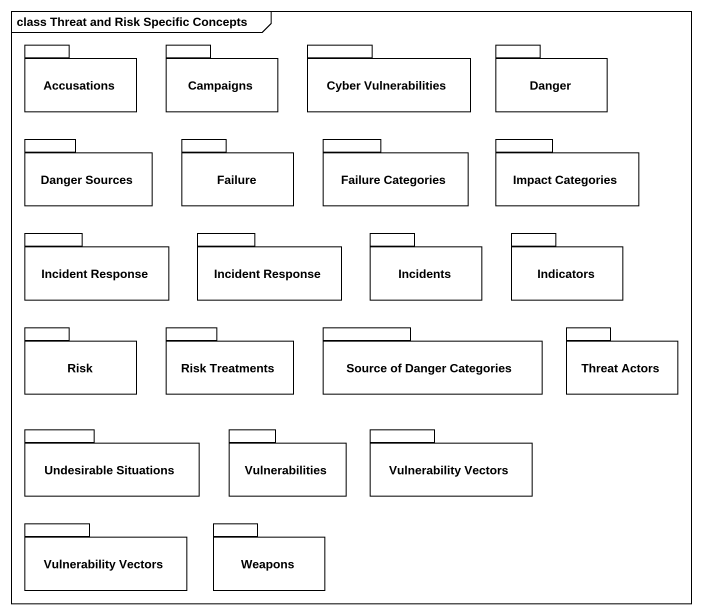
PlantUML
@startuml
mainframe class Threat and Risk Specific Concepts
package Accusations {
}
package Campaigns {
}
package "Cyber Vulnerabilities" as Cyber_Vulnerabilities {
}
package Danger {
}
package "Danger Sources" as Danger_Sources {
}
package Failure {
}
package "Failure Categories" as Failure_Categories {
}
package "Impact Categories" as Impact_Categories {
}
package "Incident Response" as Incident_Response {
}
package "Incident Response" as Incident_Response_2 {
}
package Incidents {
}
package Indicators {
}
package Risk {
}
package "Risk Treatments" as Risk_Treatments {
}
package "Source of Danger Categories" as Source_of_Danger_Categories {
}
package "Threat Actors" as Threat_Actors {
}
package "Undesirable Situations" as Undesirable_Situations {
}
package Vulnerabilities {
}
package "Vulnerability Vectors" as Vulnerability_Vectors {
}
package "Vulnerability Vectors" as Vulnerability_Vectors_2 {
}
package Weapons {
}
@enduml
